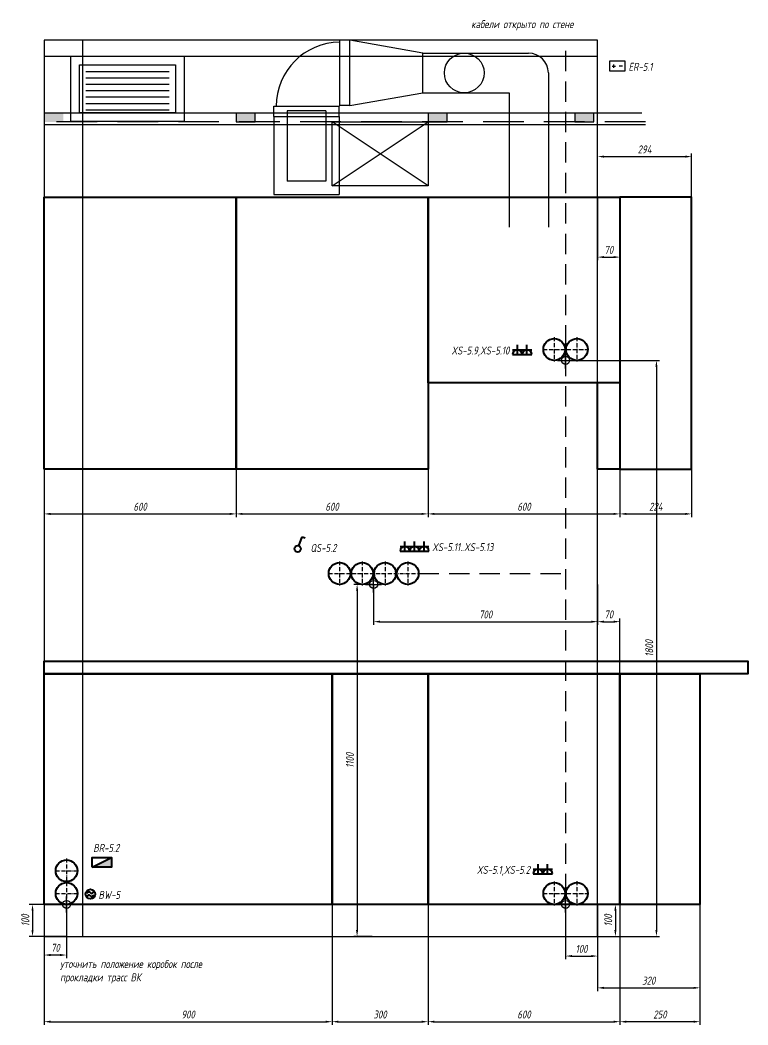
# Model space of a CAD drawing. Header units: millimetres. Extents: x -36498 to 56557, y -58468 to 154.
# Drawn here: x 50588 to 52863, y -31615 to -28475 of the extents above; entities that cross this region are included whole.
import ezdxf
from ezdxf.enums import TextEntityAlignment as Align

# ---------------------------------------------------------------- set-up
doc = ezdxf.new("R2010")
doc.units = ezdxf.units.MM
doc.header["$PDMODE"] = 34
doc.header["$PDSIZE"] = 25
doc.linetypes.add('ACAD_ISO10W100', pattern=[18.5, 12, -3, 0.5, -3])
doc.linetypes.add('DASHED', pattern=[19.05, 12.7, -6.35])
for name, color, linetype in [('01 Черновое', 7, 'Continuous'), ('02 ОВиК', 7, 'Continuous'), ('02 Розетки', 7, 'Continuous'), ('03 Потолок', 7, 'Continuous'), ('04 Лючки', 7, 'Continuous'), ('04 Мебель', 5, 'Continuous'), ('04 Освещение', 7, 'Continuous'), ('07 Авт-ка общая', 7, 'Continuous'), ('08 Пож. и техн. сигн.', 7, 'Continuous'), ('11 Привязка размеры', 7, 'Continuous')]:
    doc.layers.add(name, color=color, linetype=linetype)
doc.styles.get("Standard").update_dxf_attribs({"font": 'Ubuntu-R.ttf'})
doc.styles.add('ГОСТ-ISOCPEUR', font='isocpeui.ttf', dxfattribs={"width": 0.8})
doc.dimstyles.new('ISO-25', dxfattribs={"dimtxt": 2.5, "dimasz": 2.5, "dimexe": 1.25, "dimexo": 0.625, "dimtad": 1, "dimtxsty": 'Standard', "dimcen": 2.5, "dimadec": 0, "dimazin": 0, "dimtfac": 1, "dimtmove": 0, "dimatfit": 3, "dimfxl": 1, "dimarcsym": 0})

# ---------------------------------------------------------------- blocks, each defined once
blk = doc.blocks.new('датчик протечки')
at = {"color": 0, "lineweight": -2}
blk.add_circle((0, 0), 1.5, dxfattribs=at)
at = {"color": 0, "lineweight": -2, "start_tangent": (0.745789, 0.666182), "end_tangent": (0.976749, -0.214388)}
for points in [[(-1.08, 0.27), (-0.41, 0.76), (0.2, 0.22), (1.14, 0.64)], [(-1.08, -0.73), (-0.41, -0.24), (0.2, -0.78), (1.14, -0.36)]]:
    blk.add_spline(points, degree=3, dxfattribs=at)
blk = doc.blocks.new('счетчик воды')
at = {"lineweight": -2}
blk.add_hatch(color=0, dxfattribs=at).paths.add_polyline_path([(6, 0), (6, 3), (0, 0)])
at = {"color": 0, "lineweight": -2}
blk.add_line((0, 0), (6, 3), dxfattribs=at)
blk.add_lwpolyline([(0, 0), (0, 3), (6, 3), (6, 0)], close=True, dxfattribs=at)
blk = doc.blocks.new('розетка скрытая трехполюсная')
at = {"color": 0, "lineweight": -2}
for p, q in [((-1.5, 1.5), (1.5, 1.5)), ((-1.5, 0), (1.5, 0)), ((0, 0), (0, 3))]:
    blk.add_line(p, q, dxfattribs=at)
blk.add_arc((0, 0), 1.5, 0, 180, dxfattribs=at)
blk = doc.blocks.new('кнопка 1')
at = {"color": 0, "lineweight": -2}
for p, q in [((0.35, 0.94), (1.39, 3.78)), ((1.39, 3.78), (2.34, 3.45))]:
    blk.add_line(p, q, dxfattribs=at)
blk.add_circle((0, 0), 1, dxfattribs=at)
blk = doc.blocks.new('ИП')
at = {"color": 0}
for p, q in [((0.86, 1.5), (1.91, 1.5)), ((1.38, 0.97), (1.38, 2.03)), ((4.14, 1.5), (3.09, 1.5))]:
    blk.add_line(p, q, dxfattribs=at)
blk.add_lwpolyline([(0, 0), (5, 0), (5, 3), (0, 3)], close=True, dxfattribs=at)
blk = doc.blocks.new('*D212')
at = {"layer": '11 Привязка размеры', "color": 0, "lineweight": -2, "transparency": 16777216}
for p, q in [((50733.1, -31238.4), (50616.7, -31238.4)), ((50626.7, -31258.4), (50626.7, -31318.4)), ((50733.1, -31338.4), (50616.7, -31338.4))]:
    blk.add_line(p, q, dxfattribs=at)
at = {"layer": '11 Привязка размеры', "color": 0, "transparency": 16777216}
for points in [[(50630, -31258.4), (50623.4, -31258.4), (50626.7, -31238.4)], [(50623.4, -31318.4), (50630, -31318.4), (50626.7, -31338.4)]]:
    blk.add_solid(points, dxfattribs=at)
at = {"layer": 'Defpoints', "color": 0, "transparency": 16777216}
for p in [(50733.1, -31238.4), (50626.7, -31338.4), (50733.1, -31338.4)]:
    blk.add_point(p, dxfattribs=at)
at = {"layer": '11 Привязка размеры', "color": 0, "transparency": 16777216, "insert": (50604.2, -31288.4), "char_height": 25, "attachment_point": 5, "rotation": 90, "style": 'ГОСТ-ISOCPEUR'}
blk.add_mtext('100', dxfattribs=at)
blk = doc.blocks.new('*D213')
at = {"layer": '11 Привязка размеры', "color": 0, "lineweight": -2, "transparency": 16777216}
for p, q in [((50663.1, -31238.4), (50663.1, -31406.6)), ((50733.1, -31238.4), (50733.1, -31406.6)), ((50713.1, -31396.6), (50683.1, -31396.6))]:
    blk.add_line(p, q, dxfattribs=at)
at = {"layer": '11 Привязка размеры', "color": 0, "transparency": 16777216}
for points in [[(50683.1, -31393.3), (50683.1, -31400), (50663.1, -31396.6)], [(50713.1, -31400), (50713.1, -31393.3), (50733.1, -31396.6)]]:
    blk.add_solid(points, dxfattribs=at)
at = {"layer": 'Defpoints', "color": 0, "transparency": 16777216}
for p in [(50663.1, -31238.4), (50733.1, -31238.4), (50663.1, -31396.6)]:
    blk.add_point(p, dxfattribs=at)
at = {"layer": '11 Привязка размеры', "color": 0, "transparency": 16777216, "insert": (50698.1, -31374.1), "char_height": 25, "attachment_point": 5, "style": 'ГОСТ-ISOCPEUR'}
blk.add_mtext('70', dxfattribs=at)
blk = doc.blocks.new('*D214')
at = {"layer": '11 Привязка размеры', "color": 0, "lineweight": -2, "transparency": 16777216}
for p, q in [((52293.1, -31238.4), (52458.9, -31238.4)), ((52448.9, -31258.4), (52448.9, -31318.4)), ((52293.1, -31338.4), (52458.9, -31338.4))]:
    blk.add_line(p, q, dxfattribs=at)
at = {"layer": '11 Привязка размеры', "color": 0, "transparency": 16777216}
for points in [[(52452.2, -31258.4), (52445.5, -31258.4), (52448.9, -31238.4)], [(52445.5, -31318.4), (52452.2, -31318.4), (52448.9, -31338.4)]]:
    blk.add_solid(points, dxfattribs=at)
at = {"layer": 'Defpoints', "color": 0, "transparency": 16777216}
for p in [(52293.1, -31238.4), (52293.1, -31338.4), (52448.9, -31338.4)]:
    blk.add_point(p, dxfattribs=at)
at = {"layer": '11 Привязка размеры', "color": 0, "transparency": 16777216, "insert": (52426.4, -31288.4), "char_height": 25, "attachment_point": 5, "rotation": 90, "style": 'ГОСТ-ISOCPEUR'}
blk.add_mtext('100', dxfattribs=at)
blk = doc.blocks.new('*D215')
at = {"layer": '11 Привязка размеры', "color": 0, "lineweight": -2, "transparency": 16777216}
for p, q in [((52293.1, -31238.4), (52293.1, -31409.9)), ((52393.1, -31238.4), (52393.1, -31409.9)), ((52313.1, -31399.9), (52373.1, -31399.9))]:
    blk.add_line(p, q, dxfattribs=at)
at = {"layer": '11 Привязка размеры', "color": 0, "transparency": 16777216}
for points in [[(52313.1, -31396.5), (52313.1, -31403.2), (52293.1, -31399.9)], [(52373.1, -31403.2), (52373.1, -31396.5), (52393.1, -31399.9)]]:
    blk.add_solid(points, dxfattribs=at)
at = {"layer": 'Defpoints', "color": 0, "transparency": 16777216}
for p in [(52293.1, -31238.4), (52393.1, -31238.4), (52393.1, -31399.9)]:
    blk.add_point(p, dxfattribs=at)
at = {"layer": '11 Привязка размеры', "color": 0, "transparency": 16777216, "insert": (52343.1, -31377.4), "char_height": 25, "attachment_point": 5, "style": 'ГОСТ-ISOCPEUR'}
blk.add_mtext('100', dxfattribs=at)
blk = doc.blocks.new('*D216')
at = {"layer": '11 Привязка размеры', "color": 0, "lineweight": -2, "transparency": 16777216}
for p, q in [((52293.1, -29538.4), (52587.1, -29538.4)), ((52577.1, -29558.4), (52577.1, -31318.4)), ((52293.1, -31338.4), (52587.1, -31338.4))]:
    blk.add_line(p, q, dxfattribs=at)
at = {"layer": '11 Привязка размеры', "color": 0, "transparency": 16777216}
for points in [[(52580.4, -29558.4), (52573.8, -29558.4), (52577.1, -29538.4)], [(52573.8, -31318.4), (52580.4, -31318.4), (52577.1, -31338.4)]]:
    blk.add_solid(points, dxfattribs=at)
at = {"layer": 'Defpoints', "color": 0, "transparency": 16777216}
for p in [(52293.1, -29538.4), (52293.1, -31338.4), (52577.1, -31338.4)]:
    blk.add_point(p, dxfattribs=at)
at = {"layer": '11 Привязка размеры', "color": 0, "transparency": 16777216, "insert": (52554.6, -30438.4), "char_height": 25, "attachment_point": 5, "rotation": 90, "style": 'ГОСТ-ISOCPEUR'}
blk.add_mtext('1800', dxfattribs=at)
blk = doc.blocks.new('*D217')
at = {"layer": '11 Привязка размеры', "color": 0, "lineweight": -2, "transparency": 16777216}
for p, q in [((51693.1, -30238.4), (51631.3, -30238.4)), ((51641.3, -30258.4), (51641.3, -31318.4)), ((51688.1, -31338.4), (51631.3, -31338.4))]:
    blk.add_line(p, q, dxfattribs=at)
for points in [[(51638, -30258.4), (51644.7, -30258.4), (51641.3, -30238.4)], [(51638, -31318.4), (51644.7, -31318.4), (51641.3, -31338.4)]]:
    blk.add_solid(points, dxfattribs=at)
at = {"layer": 'Defpoints', "color": 0, "lineweight": -2, "transparency": 16777216}
for p in [(51693.1, -30238.4), (51641.3, -31338.4), (51688.1, -31338.4)]:
    blk.add_point(p, dxfattribs=at)
at = {"layer": '11 Привязка размеры', "color": 0, "transparency": 16777216, "insert": (51618.8, -30788.4), "char_height": 25, "attachment_point": 5, "rotation": 90, "style": 'ГОСТ-ISOCPEUR'}
blk.add_mtext('1100', dxfattribs=at)
blk = doc.blocks.new('*D218')
at = {"layer": '11 Привязка размеры', "color": 0, "lineweight": -2, "transparency": 16777216}
for p, q in [((51693.1, -30238.4), (51693.1, -30365)), ((52393.1, -30238.4), (52393.1, -30365)), ((51713.1, -30355), (52373.1, -30355))]:
    blk.add_line(p, q, dxfattribs=at)
at = {"layer": '11 Привязка размеры', "color": 0, "transparency": 16777216}
for points in [[(51713.1, -30351.7), (51713.1, -30358.4), (51693.1, -30355)], [(52373.1, -30358.4), (52373.1, -30351.7), (52393.1, -30355)]]:
    blk.add_solid(points, dxfattribs=at)
at = {"layer": 'Defpoints', "color": 0, "transparency": 16777216}
for p in [(51693.1, -30238.4), (52393.1, -30238.4), (52393.1, -30355)]:
    blk.add_point(p, dxfattribs=at)
at = {"layer": '11 Привязка размеры', "color": 0, "transparency": 16777216, "insert": (52043.1, -30332.5), "char_height": 25, "attachment_point": 5, "style": 'ГОСТ-ISOCPEUR'}
blk.add_mtext('700', dxfattribs=at)
blk = doc.blocks.new('*D259')
at = {"layer": '11 Привязка размеры', "color": 0, "lineweight": -2, "transparency": 16777216}
for p, q in [((50663.1, -31238.4), (50663.1, -31615)), ((51563.1, -31238.4), (51563.1, -31615)), ((50683.1, -31605), (51543.1, -31605))]:
    blk.add_line(p, q, dxfattribs=at)
for points in [[(50683.1, -31601.7), (50683.1, -31608.3), (50663.1, -31605)], [(51543.1, -31601.7), (51543.1, -31608.3), (51563.1, -31605)]]:
    blk.add_solid(points, dxfattribs=at)
at = {"layer": 'Defpoints', "color": 0, "lineweight": -2, "transparency": 16777216}
for p in [(50663.1, -31238.4), (51563.1, -31238.4), (51563.1, -31605)]:
    blk.add_point(p, dxfattribs=at)
at = {"layer": '11 Привязка размеры', "color": 0, "transparency": 16777216, "insert": (51113.1, -31582.5), "char_height": 25, "attachment_point": 5, "style": 'ГОСТ-ISOCPEUR'}
blk.add_mtext('900', dxfattribs=at)
blk = doc.blocks.new('*D260')
at = {"layer": '11 Привязка размеры', "color": 0, "lineweight": -2, "transparency": 16777216}
for p, q in [((51563.1, -31238.4), (51563.1, -31615)), ((51863.1, -31238.4), (51863.1, -31615)), ((51583.1, -31605), (51843.1, -31605))]:
    blk.add_line(p, q, dxfattribs=at)
for points in [[(51583.1, -31601.7), (51583.1, -31608.3), (51563.1, -31605)], [(51843.1, -31601.7), (51843.1, -31608.3), (51863.1, -31605)]]:
    blk.add_solid(points, dxfattribs=at)
at = {"layer": 'Defpoints', "color": 0, "lineweight": -2, "transparency": 16777216}
for p in [(51563.1, -31238.4), (51863.1, -31238.4), (51863.1, -31605)]:
    blk.add_point(p, dxfattribs=at)
at = {"layer": '11 Привязка размеры', "color": 0, "transparency": 16777216, "insert": (51713.1, -31582.5), "char_height": 25, "attachment_point": 5, "style": 'ГОСТ-ISOCPEUR'}
blk.add_mtext('300', dxfattribs=at)
blk = doc.blocks.new('*D261')
at = {"layer": '11 Привязка размеры', "color": 0, "lineweight": -2, "transparency": 16777216}
for p, q in [((51863.1, -31238.4), (51863.1, -31615)), ((52463.1, -31238.4), (52463.1, -31615)), ((51883.1, -31605), (52443.1, -31605))]:
    blk.add_line(p, q, dxfattribs=at)
for points in [[(51883.1, -31601.7), (51883.1, -31608.3), (51863.1, -31605)], [(52443.1, -31601.7), (52443.1, -31608.3), (52463.1, -31605)]]:
    blk.add_solid(points, dxfattribs=at)
at = {"layer": 'Defpoints', "color": 0, "lineweight": -2, "transparency": 16777216}
for p in [(51863.1, -31238.4), (52463.1, -31238.4), (52463.1, -31605)]:
    blk.add_point(p, dxfattribs=at)
at = {"layer": '11 Привязка размеры', "color": 0, "transparency": 16777216, "insert": (52163.1, -31582.5), "char_height": 25, "attachment_point": 5, "style": 'ГОСТ-ISOCPEUR'}
blk.add_mtext('600', dxfattribs=at)
blk = doc.blocks.new('*D262')
at = {"layer": '11 Привязка размеры', "color": 0, "lineweight": -2, "transparency": 16777216}
for p, q in [((52463.1, -31238.4), (52463.1, -31615)), ((52713.1, -31238.4), (52713.1, -31615)), ((52693.1, -31605), (52483.1, -31605))]:
    blk.add_line(p, q, dxfattribs=at)
for points in [[(52483.1, -31601.7), (52483.1, -31608.3), (52463.1, -31605)], [(52693.1, -31601.7), (52693.1, -31608.3), (52713.1, -31605)]]:
    blk.add_solid(points, dxfattribs=at)
at = {"layer": 'Defpoints', "color": 0, "lineweight": -2, "transparency": 16777216}
for p in [(52463.1, -31238.4), (52713.1, -31238.4), (52463.1, -31605)]:
    blk.add_point(p, dxfattribs=at)
at = {"layer": '11 Привязка размеры', "color": 0, "transparency": 16777216, "insert": (52588.1, -31582.5), "char_height": 25, "attachment_point": 5, "style": 'ГОСТ-ISOCPEUR'}
blk.add_mtext('250', dxfattribs=at)
blk = doc.blocks.new('*D266')
at = {"layer": '11 Привязка размеры', "color": 0, "lineweight": -2, "transparency": 16777216}
for p, q in [((50663.1, -29878.4), (50663.1, -30028.3)), ((51263.1, -29878.4), (51263.1, -30028.3)), ((50683.1, -30018.3), (51243.1, -30018.3))]:
    blk.add_line(p, q, dxfattribs=at)
for points in [[(50683.1, -30015), (50683.1, -30021.6), (50663.1, -30018.3)], [(51243.1, -30015), (51243.1, -30021.6), (51263.1, -30018.3)]]:
    blk.add_solid(points, dxfattribs=at)
at = {"layer": 'Defpoints', "color": 0, "lineweight": -2, "transparency": 16777216}
for p in [(50663.1, -29878.4), (51263.1, -29878.4), (51263.1, -30018.3)]:
    blk.add_point(p, dxfattribs=at)
at = {"layer": '11 Привязка размеры', "color": 0, "transparency": 16777216, "insert": (50963.1, -29995.8), "char_height": 25, "attachment_point": 5, "style": 'ГОСТ-ISOCPEUR'}
blk.add_mtext('600', dxfattribs=at)
blk = doc.blocks.new('*D267')
at = {"layer": '11 Привязка размеры', "color": 0, "lineweight": -2, "transparency": 16777216}
for p, q in [((51263.1, -29878.4), (51263.1, -30028.3)), ((51863.1, -29878.4), (51863.1, -30028.3)), ((51283.1, -30018.3), (51843.1, -30018.3))]:
    blk.add_line(p, q, dxfattribs=at)
for points in [[(51283.1, -30015), (51283.1, -30021.6), (51263.1, -30018.3)], [(51843.1, -30015), (51843.1, -30021.6), (51863.1, -30018.3)]]:
    blk.add_solid(points, dxfattribs=at)
at = {"layer": 'Defpoints', "color": 0, "lineweight": -2, "transparency": 16777216}
for p in [(51263.1, -29878.4), (51863.1, -29878.4), (51863.1, -30018.3)]:
    blk.add_point(p, dxfattribs=at)
at = {"layer": '11 Привязка размеры', "color": 0, "transparency": 16777216, "insert": (51563.1, -29995.8), "char_height": 25, "attachment_point": 5, "style": 'ГОСТ-ISOCPEUR'}
blk.add_mtext('600', dxfattribs=at)
blk = doc.blocks.new('*D268')
at = {"layer": '11 Привязка размеры', "color": 0, "lineweight": -2, "transparency": 16777216}
for p, q in [((51863.1, -29878.4), (51863.1, -30028.3)), ((52463.1, -29878.4), (52463.1, -30028.3)), ((51883.1, -30018.3), (52443.1, -30018.3))]:
    blk.add_line(p, q, dxfattribs=at)
for points in [[(51883.1, -30015), (51883.1, -30021.6), (51863.1, -30018.3)], [(52443.1, -30015), (52443.1, -30021.6), (52463.1, -30018.3)]]:
    blk.add_solid(points, dxfattribs=at)
at = {"layer": 'Defpoints', "color": 0, "lineweight": -2, "transparency": 16777216}
for p in [(51863.1, -29878.4), (52463.1, -29878.4), (52463.1, -30018.3)]:
    blk.add_point(p, dxfattribs=at)
at = {"layer": '11 Привязка размеры', "color": 0, "transparency": 16777216, "insert": (52163.1, -29995.8), "char_height": 25, "attachment_point": 5, "style": 'ГОСТ-ISOCPEUR'}
blk.add_mtext('600', dxfattribs=at)
blk = doc.blocks.new('*D269')
at = {"layer": '11 Привязка размеры', "color": 0, "lineweight": -2, "transparency": 16777216}
for p, q in [((52463.1, -29878.4), (52463.1, -30028.3)), ((52687.1, -29878.4), (52687.1, -30028.3)), ((52483.1, -30018.3), (52667.1, -30018.3))]:
    blk.add_line(p, q, dxfattribs=at)
for points in [[(52483.1, -30015), (52483.1, -30021.6), (52463.1, -30018.3)], [(52667.1, -30015), (52667.1, -30021.6), (52687.1, -30018.3)]]:
    blk.add_solid(points, dxfattribs=at)
at = {"layer": 'Defpoints', "color": 0, "lineweight": -2, "transparency": 16777216}
for p in [(52463.1, -29878.4), (52687.1, -29878.4), (52687.1, -30018.3)]:
    blk.add_point(p, dxfattribs=at)
at = {"layer": '11 Привязка размеры', "color": 0, "transparency": 16777216, "insert": (52575.1, -29995.8), "char_height": 25, "attachment_point": 5, "style": 'ГОСТ-ISOCPEUR'}
blk.add_mtext('224', dxfattribs=at)
blk = doc.blocks.new('*D272')
at = {"layer": '11 Привязка размеры', "color": 0, "lineweight": -2, "transparency": 16777216}
for p, q in [((52393.1, -31238.4), (52393.1, -31509.2)), ((52713.1, -31238.4), (52713.1, -31509.2)), ((52413.1, -31499.2), (52693.1, -31499.2))]:
    blk.add_line(p, q, dxfattribs=at)
for points in [[(52413.1, -31495.9), (52413.1, -31502.6), (52393.1, -31499.2)], [(52693.1, -31495.9), (52693.1, -31502.6), (52713.1, -31499.2)]]:
    blk.add_solid(points, dxfattribs=at)
at = {"layer": 'Defpoints', "color": 0, "lineweight": -2, "transparency": 16777216}
for p in [(52393.1, -31238.4), (52713.1, -31238.4), (52713.1, -31499.2)]:
    blk.add_point(p, dxfattribs=at)
at = {"layer": '11 Привязка размеры', "color": 0, "transparency": 16777216, "insert": (52553.1, -31476.7), "char_height": 25, "attachment_point": 5, "style": 'ГОСТ-ISOCPEUR'}
blk.add_mtext('320', dxfattribs=at)
blk = doc.blocks.new('*D275')
at = {"layer": '11 Привязка размеры', "color": 0, "lineweight": -2, "transparency": 16777216}
for p, q in [((52393.1, -29028.4), (52393.1, -28891.8)), ((52413.1, -28901.8), (52667.1, -28901.8)), ((52687.1, -29028.4), (52687.1, -28891.8))]:
    blk.add_line(p, q, dxfattribs=at)
for points in [[(52413.1, -28898.5), (52413.1, -28905.1), (52393.1, -28901.8)], [(52667.1, -28898.5), (52667.1, -28905.1), (52687.1, -28901.8)]]:
    blk.add_solid(points, dxfattribs=at)
at = {"layer": 'Defpoints', "color": 0, "lineweight": -2, "transparency": 16777216}
for p in [(52687.1, -28901.8), (52393.1, -29028.4), (52687.1, -29028.4)]:
    blk.add_point(p, dxfattribs=at)
at = {"layer": '11 Привязка размеры', "color": 0, "transparency": 16777216, "insert": (52540.1, -28879.3), "char_height": 25, "attachment_point": 5, "style": 'ГОСТ-ISOCPEUR'}
blk.add_mtext('294', dxfattribs=at)
blk = doc.blocks.new('*D280')
at = {"layer": '11 Привязка размеры', "color": 0, "lineweight": -2, "transparency": 16777216}
for p, q in [((52393.1, -29028.4), (52393.1, -29225.9)), ((52463.1, -29028.4), (52463.1, -29225.9)), ((52413.1, -29215.9), (52443.1, -29215.9))]:
    blk.add_line(p, q, dxfattribs=at)
for points in [[(52413.1, -29212.5), (52413.1, -29219.2), (52393.1, -29215.9)], [(52443.1, -29212.5), (52443.1, -29219.2), (52463.1, -29215.9)]]:
    blk.add_solid(points, dxfattribs=at)
at = {"layer": 'Defpoints', "color": 0, "lineweight": -2, "transparency": 16777216}
for p in [(52393.1, -29028.4), (52463.1, -29028.4), (52463.1, -29215.9)]:
    blk.add_point(p, dxfattribs=at)
at = {"layer": '11 Привязка размеры', "color": 0, "transparency": 16777216, "insert": (52428.1, -29193.2), "char_height": 25, "attachment_point": 5, "style": 'ГОСТ-ISOCPEUR'}
blk.add_mtext('70', dxfattribs=at)
blk = doc.blocks.new('*D282')
at = {"layer": '11 Привязка размеры', "color": 0, "lineweight": -2, "transparency": 16777216}
for p, q in [((52393.1, -30478.4), (52393.1, -30345)), ((52413.1, -30355), (52443.1, -30355)), ((52463.1, -30518.4), (52463.1, -30345))]:
    blk.add_line(p, q, dxfattribs=at)
for points in [[(52413.1, -30351.7), (52413.1, -30358.4), (52393.1, -30355)], [(52443.1, -30351.7), (52443.1, -30358.4), (52463.1, -30355)]]:
    blk.add_solid(points, dxfattribs=at)
at = {"layer": 'Defpoints', "color": 0, "lineweight": -2, "transparency": 16777216}
for p in [(52463.1, -30355), (52393.1, -30478.4), (52463.1, -30518.4)]:
    blk.add_point(p, dxfattribs=at)
at = {"layer": '11 Привязка размеры', "color": 0, "transparency": 16777216, "insert": (52428.1, -30332.4), "char_height": 25, "attachment_point": 5, "style": 'ГОСТ-ISOCPEUR'}
blk.add_mtext('70', dxfattribs=at)

msp = doc.modelspace()

# ---------------------------------------------------------------- hatches: boundary and pattern name
at = {"layer": '03 Потолок', "lineweight": -2}
for points in [[(50723.1, -28793.4), (50723.1, -28766.4), (50663.1, -28766.4), (50663.1, -28793.4)], [(51323.1, -28793.4), (51323.1, -28766.4), (51263.1, -28766.4), (51263.1, -28793.4)], [(51923.1, -28793.4), (51923.1, -28766.4), (51863.1, -28766.4), (51863.1, -28793.4)], [(52381.9, -28793.4), (52381.9, -28766.4), (52321.9, -28766.4), (52321.9, -28793.4)]]:
    msp.add_hatch(color=252, dxfattribs=at).paths.add_polyline_path(points)

# ---------------------------------------------------------------- linework, layer by layer
at = {"layer": '01 Черновое'}
for p, q in [((52393.1, -28538.4), (50663.1, -28538.4)), ((50663.1, -28538.4), (50663.1, -31338.4)), ((50783.1, -28538.4), (50783.1, -31338.4)), ((52393.1, -31338.4), (52393.1, -28538.4)), ((51423.1, -28758.4), (51423.1, -28978.4)), ((51543.1, -28758.4), (51423.1, -28758.4)), ((51543.1, -28758.4), (51543.1, -28978.4)), ((51543.1, -28978.4), (51423.1, -28978.4)), ((50663.1, -31338.4), (52393.1, -31338.4))]:
    msp.add_line(p, q, dxfattribs=at)
at = {"layer": '02 ОВиК', "color": 6}
for p, q in [((51619.1, -28538.4), (51587.1, -28538.4)), ((51587.1, -28742.4), (51587.1, -28538.4)), ((51619.1, -28742.4), (51619.1, -28538.4)), ((51847.3, -28578.4), (51619.1, -28538.4)), ((51847.3, -28578.4), (52177.3, -28578.4)), ((51847.3, -28702.4), (51847.3, -28578.4)), ((50793.6, -28635.4), (51053.6, -28635.4)), ((50793.6, -28655.4), (51053.6, -28655.4)), ((52239.3, -28640.4), (52239.3, -29121.8)), ((50793.6, -28675.4), (51053.6, -28675.4)), ((50793.6, -28695.4), (51053.6, -28695.4)), ((50793.6, -28715.4), (51053.6, -28715.4)), ((51619.1, -28742.4), (51847.3, -28702.4)), ((51847.3, -28702.4), (52116.8, -28702.4)), ((52116.8, -28702.4), (52116.8, -29121.8)), ((50793.6, -28735.4), (51053.6, -28735.4)), ((50793.6, -28755.4), (51053.6, -28755.4)), ((51381.1, -28776.4), (51381.1, -28744.4)), ((51381.1, -28744.4), (51585.1, -28744.4)), ((51585.1, -28744.4), (51587.1, -28742.4)), ((51585.1, -28776.4), (51585.1, -28744.4)), ((51619.1, -28742.4), (51587.1, -28742.4)), ((51381.1, -28776.4), (51381.1, -29020.4)), ((51381.1, -28776.4), (51585.1, -28776.4)), ((51585.1, -28776.4), (51585.1, -29020.4)), ((51381.1, -29020.4), (51585.1, -29020.4))]:
    msp.add_line(p, q, dxfattribs=at)
msp.add_lwpolyline([(50746.6, -28792.4), (50746.6, -28588.4), (51100.6, -28588.4), (51100.6, -28792.4)], close=True, dxfattribs=at)
at = {"layer": '02 ОВиК', "color": 6, "flags": 128}
msp.add_lwpolyline([(50773.6, -28765.4), (50773.6, -28615.4), (51073.6, -28615.4), (51073.6, -28765.4)], close=True, dxfattribs=at)
at = {"layer": '02 ОВиК', "color": 6}
msp.add_circle((51976.3, -28640.4), 62, dxfattribs=at)
for centre, radius, start, end in [((51588.4, -28744.4), 200, 90.3657, 180), ((52177.3, -28640.4), 62, 0, 90)]:
    msp.add_arc(centre, radius, start, end, dxfattribs=at)
at = {"layer": '02 Розетки', "linetype": 'DASHED', "ltscale": 5, "flags": 128}
for points in [[(52293.1, -28571.4), (52293.1, -31238.4)], [(51833.6, -30204.4), (52293.1, -30204.4)]]:
    msp.add_lwpolyline(points, dxfattribs=at)
at = {"layer": '02 Розетки', "color": 1, "lineweight": 40}
for centre in [(52257.6, -29504.4), (52328.6, -29504.4), (51657.6, -30204.4), (51728.6, -30204.4), (51799.6, -30204.4), (52257.6, -31204.4), (52328.6, -31204.4)]:
    msp.add_circle(centre, 34, dxfattribs=at)
at = {"layer": '03 Потолок', "color": 1, "lineweight": -2}
msp.add_line((50663.1, -28588.4), (52393.1, -28588.4), dxfattribs=at)
at = {"layer": '03 Потолок', "color": 1, "ltscale": 10}
for p, q in [((52531.9, -28766.4), (50663.1, -28766.4)), ((52543.1, -28802.9), (50663.1, -28802.9))]:
    msp.add_line(p, q, dxfattribs=at)
at = {"layer": '03 Потолок', "color": 1, "linetype": 'DASHED', "ltscale": 10}
msp.add_line((52543.1, -28793.4), (50663.1, -28793.4), dxfattribs=at)
at = {"layer": '03 Потолок', "color": 1, "lineweight": -2}
for points in [[(51323.1, -28793.4), (51323.1, -28766.4), (51263.1, -28766.4), (51263.1, -28793.4)], [(51923.1, -28793.4), (51923.1, -28766.4), (51863.1, -28766.4), (51863.1, -28793.4)], [(52381.9, -28793.4), (52381.9, -28766.4), (52321.9, -28766.4), (52321.9, -28793.4)]]:
    msp.add_lwpolyline(points, close=True, dxfattribs=at)
at = {"layer": '04 Лючки', "color": 2, "lineweight": -2}
for p, q in [((51863.1, -28993.4), (51563.1, -28793.4)), ((51563.1, -28993.4), (51863.1, -28793.4))]:
    msp.add_line(p, q, dxfattribs=at)
msp.add_lwpolyline([(51863.1, -28793.4), (51863.1, -28993.4), (51563.1, -28993.4), (51563.1, -28793.4)], close=True, dxfattribs=at)
at = {"layer": '04 Мебель', "lineweight": 40, "flags": 128}
for points in [[(50663.1, -29878.4), (50663.1, -29028.4), (51263.1, -29028.4), (51263.1, -29878.4)], [(51263.1, -29028.4), (51863.1, -29028.4), (51863.1, -29878.4), (51263.1, -29878.4)], [(52463.1, -30518.4), (52713.1, -30518.4), (52713.1, -31238.4), (52463.1, -31238.4)]]:
    msp.add_lwpolyline(points, close=True, dxfattribs=at)
for points in [[(51863.1, -29028.4), (52463.1, -29028.4), (52463.1, -29608.4), (51863.1, -29608.4), (51863.1, -29028.4)], [(52463.1, -29028.4), (52463.1, -29878.4), (52687.1, -29878.4), (52687.1, -29028.4), (52463.1, -29028.4)], [(52463.1, -29878.4), (52393.1, -29878.4), (52393.1, -29608.4)]]:
    msp.add_lwpolyline(points, dxfattribs=at)
at = {"layer": '04 Мебель', "lineweight": 40}
for points in [[(50663.1, -30518.4), (50663.1, -30478.4), (52813.1, -30478.4), (52863.1, -30478.4), (52863.1, -30518.4)], [(51563.1, -30518.4), (51863.1, -30518.4), (51863.1, -31238.4), (51563.1, -31238.4)], [(51863.1, -30518.4), (52463.1, -30518.4), (52463.1, -31238.4), (51863.1, -31238.4)]]:
    msp.add_lwpolyline(points, close=True, dxfattribs=at)
msp.add_lwpolyline([(50663.1, -30518.4), (51563.1, -30518.4), (51563.1, -31238.4), (50663.1, -31238.4), (50663.1, -30518.4)], dxfattribs=at)
at = {"layer": '04 Освещение', "color": 3, "lineweight": 40}
msp.add_circle((51586.6, -30204.4), 34, dxfattribs=at)
at = {"layer": '07 Авт-ка общая', "color": 4, "lineweight": 40}
for centre in [(50733.1, -31133.4), (50733.1, -31204.4)]:
    msp.add_circle(centre, 34, dxfattribs=at)
at = {"layer": '11 Привязка размеры', "linetype": 'ACAD_ISO10W100'}
for p, q in [((52257.6, -29466.5), (52257.6, -29542.3)), ((52328.6, -29466.3), (52328.6, -29542.1)), ((52223.6, -29504.4), (52362.6, -29504.4)), ((51586.6, -30166.5), (51586.6, -30242.3)), ((51657.6, -30166.5), (51657.6, -30242.3)), ((51728.6, -30166.5), (51728.6, -30242.3)), ((51799.6, -30166.5), (51799.6, -30242.3)), ((51552.6, -30204.4), (51833.6, -30204.4)), ((50733.1, -31095.5), (50733.1, -31242.3)), ((50699.1, -31133.4), (50767.1, -31133.4)), ((52257.6, -31166.5), (52257.6, -31242.3)), ((52328.6, -31166.3), (52328.6, -31242.1)), ((50699.1, -31204.4), (50767.1, -31204.4)), ((52223.6, -31204.4), (52362.6, -31204.4))]:
    msp.add_line(p, q, dxfattribs=at)
at = {"layer": '11 Привязка размеры', "lineweight": -2}
for p in [(52293.1, -29538.4), (51693.1, -30238.4), (50733.1, -31238.4), (52293.1, -31238.4)]:
    msp.add_point(p, dxfattribs=at)

# ---------------------------------------------------------------- block references
at = {"layer": '02 Розетки', "color": 1, "lineweight": 40, "xscale": 10, "yscale": 10, "zscale": 10}
for p in [(52142.4, -29520.3), (52172.4, -29520.3), (51790.7, -30134.6), (51820.7, -30134.6), (51850.7, -30134.6), (52206.9, -31143.1), (52236.9, -31143.1)]:
    msp.add_blockref('розетка скрытая трехполюсная', p, dxfattribs=at)
at = {"layer": '04 Освещение', "xscale": 10, "yscale": 10, "zscale": 10}
msp.add_blockref('ИП', (52429.9, -28633.8), dxfattribs=at)
at = {"layer": '04 Освещение', "color": 3, "lineweight": 40, "xscale": 10, "yscale": 10, "zscale": 10}
msp.add_blockref('кнопка 1', (51455.6, -30127.3), dxfattribs=at)
at = {"layer": '07 Авт-ка общая', "color": 4, "lineweight": 40, "xscale": 10, "yscale": 10, "zscale": 10}
for name, p in [('счетчик воды', (50813.5, -31122.2)), ('датчик протечки', (50807.8, -31206.3))]:
    msp.add_blockref(name, p, dxfattribs=at)

# ---------------------------------------------------------------- texts
at = {"layer": '02 Розетки', "linetype": 'Continuous', "style": 'ГОСТ-ISOCPEUR', "width": 0.8}
for s, p in [('XS-5.9,XS-5.10', (52117.4, -29520.3)), ('XS-5.1,XS-5.2', (52181.9, -31143.1))]:
    msp.add_text(s, height=25, dxfattribs=at).set_placement(p, align=Align.RIGHT)
msp.add_text('XS-5.11..XS-5.13', height=25, dxfattribs=at).set_placement((51875.7, -30134.6))
at = {"layer": '04 Освещение', "linetype": 'Continuous', "style": 'ГОСТ-ISOCPEUR', "width": 0.8}
for s, p in [('ER-5.1', (52489.9, -28633.8)), ('QS-5.2', (51495.6, -30137.3))]:
    msp.add_text(s, height=25, dxfattribs=at).set_placement(p)
at = {"layer": '07 Авт-ка общая', "linetype": 'Continuous', "style": 'ГОСТ-ISOCPEUR', "width": 0.8}
msp.add_text('BR-5.2', height=25, dxfattribs=at).set_placement((50898, -31074.6), align=Align.RIGHT)
msp.add_text('BW-5', height=25, dxfattribs=at).set_placement((50832.8, -31221.3))
at = {"layer": '08 Пож. и техн. сигн.', "char_height": 25, "width": 466.409, "attachment_point": 1, "style": 'ГОСТ-ISOCPEUR'}
for s, insert in [('{кабели открыто по стене}', (51998.1, -28475.4)), ('{уточнить положение коробок после прокладки трасс ВК}', (50713, -31412.1))]:
    msp.add_mtext(s, dxfattribs=dict(at, insert=insert))

# ---------------------------------------------------------------- dimensions: what is measured, and where the dimension line sits
at = {"layer": '11 Привязка размеры'}
for base, p1, p2, picture, middle in [((52687.1, -28901.8), (52393.1, -29028.4), (52687.1, -29028.4), '*D275', (52540.1, -28879.3)), ((52463.1, -29215.9), (52393.1, -29028.4), (52463.1, -29028.4), '*D280', (52428.1, -29193.2)), ((51263.1, -30018.3), (50663.1, -29878.4), (51263.1, -29878.4), '*D266', (50963.1, -29995.8)), ((51863.1, -30018.3), (51263.1, -29878.4), (51863.1, -29878.4), '*D267', (51563.1, -29995.8)), ((52463.1, -30018.3), (51863.1, -29878.4), (52463.1, -29878.4), '*D268', (52163.1, -29995.8)), ((52687.1, -30018.3), (52463.1, -29878.4), (52687.1, -29878.4), '*D269', (52575.1, -29995.8)), ((52393.1, -30355), (51693.1, -30238.4), (52393.1, -30238.4), '*D218', (52043.1, -30332.5)), ((52463.1, -30355), (52393.1, -30478.4), (52463.1, -30518.4), '*D282', (52428.1, -30332.4)), ((51563.1, -31605), (50663.1, -31238.4), (51563.1, -31238.4), '*D259', (51113.1, -31582.5)), ((51863.1, -31605), (51563.1, -31238.4), (51863.1, -31238.4), '*D260', (51713.1, -31582.5)), ((52463.1, -31605), (51863.1, -31238.4), (52463.1, -31238.4), '*D261', (52163.1, -31582.5)), ((52393.1, -31399.9), (52293.1, -31238.4), (52393.1, -31238.4), '*D215', (52343.1, -31377.4)), ((52713.1, -31499.2), (52393.1, -31238.4), (52713.1, -31238.4), '*D272', (52553.1, -31476.7)), ((52463.1, -31605), (52713.1, -31238.4), (52463.1, -31238.4), '*D262', (52588.1, -31582.5))]:
    dim = msp.add_linear_dim(base=base, p1=p1, p2=p2, dimstyle='ISO-25', override={"dimtxt": 25, "dimasz": 20, "dimexe": 10, "dimexo": 0, "dimgap": 10, "dimdec": 0, "dimtxsty": 'ГОСТ-ISOCPEUR'}, dxfattribs=at)
    dim.commit()
    dim.dimension.update_dxf_attribs({"geometry": picture, "text_midpoint": middle})
for base, p1, p2, picture, middle in [((52577.1, -31338.4), (52293.1, -29538.4), (52293.1, -31338.4), '*D216', (52554.6, -30438.4)), ((50626.7, -31338.4), (50733.1, -31238.4), (50733.1, -31338.4), '*D212', (50604.2, -31288.4)), ((52448.9, -31338.4), (52293.1, -31238.4), (52293.1, -31338.4), '*D214', (52426.4, -31288.4))]:
    dim = msp.add_linear_dim(base=base, p1=p1, p2=p2, angle=90, dimstyle='ISO-25', override={"dimtxt": 25, "dimasz": 20, "dimexe": 10, "dimexo": 0, "dimgap": 10, "dimdec": 0, "dimtxsty": 'ГОСТ-ISOCPEUR'}, dxfattribs=at)
    dim.commit()
    dim.dimension.update_dxf_attribs({"geometry": picture, "text_midpoint": middle})
dim = msp.add_linear_dim(base=(51641.3, -31338.4), p1=(51693.1, -30238.4), p2=(51688.1, -31338.4), angle=90, dimstyle='ISO-25', override={"dimtxt": 25, "dimasz": 20, "dimexe": 10, "dimexo": 0, "dimgap": 10, "dimdec": 0, "dimtxsty": 'ГОСТ-ISOCPEUR'}, dxfattribs=at)
dim.commit()
dim.dimension.update_dxf_attribs({"geometry": '*D217', "text_midpoint": (51641.3, -30788.4), "dimtype": 160})
dim = msp.add_linear_dim(base=(50663.1, -31396.6), p1=(50733.1, -31238.4), p2=(50663.1, -31238.4), dimstyle='ISO-25', override={"dimtxt": 25, "dimasz": 20, "dimexe": 10, "dimexo": 0, "dimgap": 10, "dimdec": 0, "dimtxsty": 'ГОСТ-ISOCPEUR'}, dxfattribs=at)
dim.commit()
dim.dimension.update_dxf_attribs({"geometry": '*D213', "text_midpoint": (50698.1, -31396.6), "dimtype": 160})

doc.saveas('drawing.dxf')
